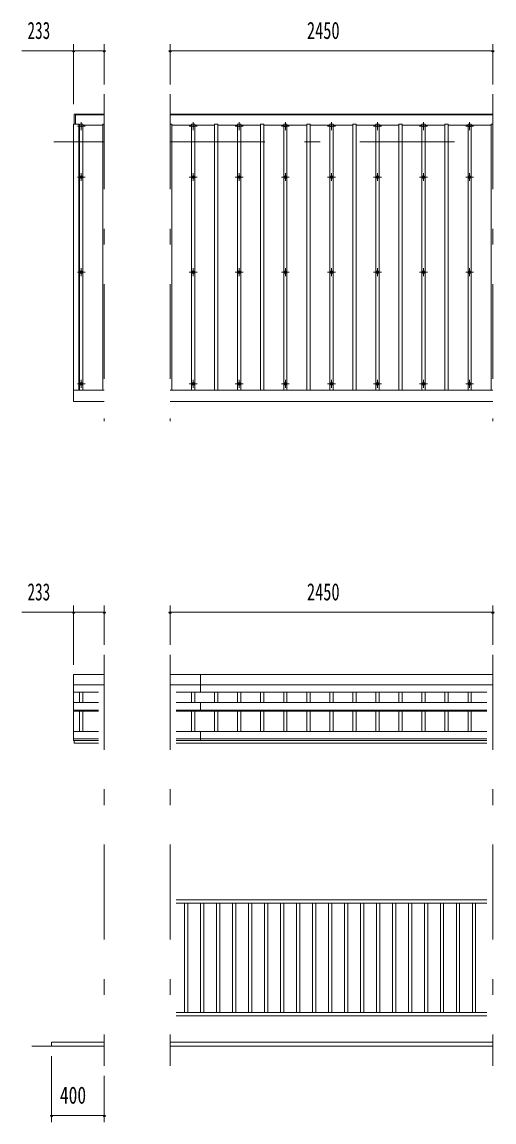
# Model space of a CAD drawing. Units: millimetres, scale not verified. Extents: x -27012 to 27023, y -10500 to 10500.
# Drawn here: x -18879 to -15293, y 1220 to 9567 of the extents above; entities that cross this region are included whole.
import ezdxf
from ezdxf.enums import TextEntityAlignment as Align

# ---------------------------------------------------------------- set-up
doc = ezdxf.new("R2010")
doc.units = ezdxf.units.MM
doc.header["$LTSCALE"] = 60
doc.linetypes.add('USER3', pattern=[24, 12, -5, 2, -5])
for name, color, linetype, lineweight in [('0-2_1-05BOLD', 7, 'Continuous', 18), ('0-3_1-25CENTER', 3, 'USER3', 18), ('0-4_1-45THIN', 4, 'Continuous', 18), ('0-5_1-55DIM', 3, 'Continuous', 18)]:
    doc.layers.add(name, color=color, linetype=linetype, lineweight=lineweight)
doc.styles.add('ＭＳ ゴシック', font='')
doc.styles.get('ＭＳ ゴシック').set_extended_font_data('MS Gothic')

msp = doc.modelspace()

# ---------------------------------------------------------------- linework, layer by layer
at = {"layer": '0-2_1-05BOLD'}
for p, q in [((-18471.45, 8790.67), (-18471.45, 8867.67)), ((-18471.45, 8862.67), (-18253.45, 8862.67)), ((-17753.45, 8867.67), (-15303.45, 8867.67)), ((-17753.45, 8862.67), (-15303.45, 8862.67)), ((-18446.45, 8790.67), (-18486.45, 8790.67)), ((-18486.45, 6687.67), (-18486.45, 8790.67)), ((-18446.45, 6773.43), (-18446.45, 8790.67)), ((-18486.45, 6773.43), (-18253.45, 6773.43)), ((-17753.45, 6773.43), (-15303.45, 6773.43)), ((-18486.45, 6687.67), (-18253.45, 6687.67)), ((-17753.45, 6687.67), (-15303.45, 6687.67)), ((-18486.45, 4614.67), (-18486.45, 4115.47)), ((-18253.45, 4614.67), (-18486.45, 4614.67)), ((-15303.45, 4614.67), (-17753.45, 4614.67)), ((-17523.45, 4614.67), (-17523.45, 4482.27)), ((-18486.45, 4537.52), (-18253.45, 4537.52)), ((-17753.45, 4537.52), (-15303.45, 4537.52)), ((-18298, 4482.27), (-18486.45, 4482.27)), ((-15348, 4482.27), (-17708.9, 4482.27)), ((-18486.45, 4402.96), (-18298, 4402.96)), ((-18486.45, 4345.26), (-18298, 4345.26)), ((-17708.9, 4402.96), (-15348, 4402.96)), ((-17708.9, 4345.26), (-15348, 4345.26)), ((-17523.45, 4402.96), (-17523.45, 4337.03)), ((-18486.45, 4337.03), (-18298, 4337.03)), ((-17708.9, 4337.03), (-15348, 4337.03)), ((-18298, 4182.45), (-18486.45, 4182.45)), ((-15348, 4182.45), (-17708.9, 4182.45)), ((-17523.45, 4182.45), (-17523.45, 4115.47)), ((-18298, 4127.34), (-18486.45, 4127.34)), ((-18298, 4115.47), (-18486.45, 4115.47)), ((-18481.45, 4115.47), (-18481.45, 4094.67)), ((-18298, 4094.67), (-18481.45, 4094.67)), ((-15348, 4127.34), (-17708.9, 4127.34)), ((-15348, 4115.47), (-17708.9, 4115.47)), ((-15348, 4094.67), (-17708.9, 4094.67)), ((-15348, 2904.67), (-17708.9, 2904.67)), ((-15348, 2879.67), (-17708.9, 2879.67)), ((-15348, 2049.67), (-17708.9, 2049.67)), ((-15348, 2024.67), (-17708.9, 2024.67)), ((-18253.45, 1794.67), (-18803.45, 1794.67)), ((-15303.45, 1824.67), (-17753.45, 1824.67)), ((-15303.45, 1794.67), (-17753.45, 1794.67))]:
    msp.add_line(p, q, dxfattribs=at)
for points in [[(-18481.45, 8790.67), (-18481.45, 8867.67), (-18253.45, 8867.67)], [(-18253.45, 1824.67), (-18653.45, 1824.67), (-18653.45, 1794.67)]]:
    msp.add_lwpolyline(points, dxfattribs=at)
for centre in [(-18428.45, 8390.17), (-17578.45, 8390.17), (-17228.45, 8390.17), (-16878.45, 8390.17), (-16528.45, 8390.17), (-16178.45, 8390.17), (-15828.45, 8390.17), (-15478.45, 8390.17), (-18428.45, 7668.51), (-17578.45, 7668.51), (-17228.45, 7668.51), (-16878.45, 7668.51), (-16528.45, 7668.51), (-16178.45, 7668.51), (-15828.45, 7668.51), (-15478.45, 7668.51), (-18428.45, 6820.85), (-17578.45, 6820.85), (-17228.45, 6820.85), (-16878.45, 6820.85), (-16528.45, 6820.85), (-16178.45, 6820.85), (-15828.45, 6820.85), (-15478.45, 6820.85)]:
    msp.add_circle(centre, 10, dxfattribs=at)
for centre, start, end in [((-18428.45, 8765.7), 46.39838, 133.60162), ((-18428.45, 8786.71), 226.3961, 313.6039), ((-17578.45, 8765.7), 46.39838, 133.60162), ((-17578.45, 8786.71), 226.3961, 313.6039), ((-17228.45, 8765.7), 46.39838, 133.60162), ((-17228.45, 8786.71), 226.3961, 313.6039), ((-16878.45, 8765.7), 46.39838, 133.60162), ((-16878.45, 8786.71), 226.3961, 313.6039), ((-16528.45, 8765.7), 46.39838, 133.60162), ((-16528.45, 8786.71), 226.3961, 313.6039), ((-16178.45, 8765.7), 46.39838, 133.60162), ((-16178.45, 8786.71), 226.3961, 313.6039), ((-15828.45, 8765.7), 46.39838, 133.60162), ((-15828.45, 8786.71), 226.3961, 313.6039), ((-15478.45, 8765.7), 46.39838, 133.60162), ((-15478.45, 8786.71), 226.3961, 313.6039)]:
    msp.add_arc(centre, 14.5, start, end, dxfattribs=at)
at = {"layer": '0-3_1-25CENTER'}
for p, q in [((-18253.45, 9017.67), (-18253.45, 6537.67)), ((-17753.45, 9017.67), (-17753.45, 6537.67)), ((-15303.45, 9017.67), (-15303.45, 6537.67)), ((-18458.45, 8776.2), (-18398.45, 8776.2)), ((-18428.45, 8806.2), (-18428.45, 8746.2)), ((-17608.45, 8776.2), (-17548.45, 8776.2)), ((-17578.45, 8806.2), (-17578.45, 8746.2)), ((-17258.45, 8776.2), (-17198.45, 8776.2)), ((-17228.45, 8806.2), (-17228.45, 8746.2)), ((-16908.45, 8776.2), (-16848.45, 8776.2)), ((-16878.45, 8806.2), (-16878.45, 8746.2)), ((-16558.45, 8776.2), (-16498.45, 8776.2)), ((-16528.45, 8806.2), (-16528.45, 8746.2)), ((-16208.45, 8776.2), (-16148.45, 8776.2)), ((-16178.45, 8806.2), (-16178.45, 8746.2)), ((-15858.45, 8776.2), (-15798.45, 8776.2)), ((-15828.45, 8806.2), (-15828.45, 8746.2)), ((-15508.45, 8776.2), (-15448.45, 8776.2)), ((-15478.45, 8806.2), (-15478.45, 8746.2)), ((-18636.45, 8657.67), (-18253.45, 8657.67)), ((-17753.45, 8657.67), (-15303.45, 8657.67)), ((-18458.45, 8390.17), (-18398.45, 8390.17)), ((-18428.45, 8420.16), (-18428.45, 8360.17)), ((-17608.45, 8390.17), (-17548.45, 8390.17)), ((-17578.45, 8420.16), (-17578.45, 8360.17)), ((-17258.45, 8390.17), (-17198.45, 8390.17)), ((-17228.45, 8420.16), (-17228.45, 8360.17)), ((-16908.45, 8390.17), (-16848.45, 8390.17)), ((-16878.45, 8420.16), (-16878.45, 8360.17)), ((-16558.45, 8390.17), (-16498.45, 8390.17)), ((-16528.45, 8420.16), (-16528.45, 8360.17)), ((-16208.45, 8390.17), (-16148.45, 8390.17)), ((-16178.45, 8420.16), (-16178.45, 8360.17)), ((-15858.45, 8390.17), (-15798.45, 8390.17)), ((-15828.45, 8420.16), (-15828.45, 8360.17)), ((-15508.44, 8390.17), (-15448.45, 8390.17)), ((-15478.45, 8420.16), (-15478.45, 8360.17)), ((-18428.45, 7698.51), (-18428.45, 7638.5)), ((-17578.45, 7698.51), (-17578.45, 7638.5)), ((-17228.45, 7698.51), (-17228.45, 7638.5)), ((-16878.45, 7698.51), (-16878.45, 7638.5)), ((-16528.45, 7698.51), (-16528.45, 7638.5)), ((-16178.45, 7698.51), (-16178.45, 7638.5)), ((-15828.45, 7698.51), (-15828.45, 7638.5)), ((-15478.45, 7698.51), (-15478.45, 7638.5)), ((-18458.45, 7668.51), (-18398.45, 7668.51)), ((-17608.45, 7668.51), (-17548.45, 7668.51)), ((-17258.45, 7668.51), (-17198.45, 7668.51)), ((-16908.45, 7668.51), (-16848.45, 7668.51)), ((-16558.45, 7668.51), (-16498.45, 7668.51)), ((-16208.45, 7668.51), (-16148.45, 7668.51)), ((-15858.45, 7668.51), (-15798.45, 7668.51)), ((-15508.44, 7668.51), (-15448.45, 7668.51)), ((-18428.45, 6850.84), (-18428.45, 6790.85)), ((-17578.45, 6850.84), (-17578.45, 6790.85)), ((-17228.45, 6850.84), (-17228.45, 6790.85)), ((-16878.45, 6850.84), (-16878.45, 6790.85)), ((-16528.45, 6850.84), (-16528.45, 6790.85)), ((-16178.45, 6850.84), (-16178.45, 6790.85)), ((-15828.45, 6850.84), (-15828.45, 6790.85)), ((-15478.45, 6850.84), (-15478.45, 6790.85)), ((-18458.45, 6820.85), (-18398.45, 6820.85)), ((-17608.45, 6820.85), (-17548.45, 6820.85)), ((-17258.45, 6820.85), (-17198.45, 6820.85)), ((-16908.45, 6820.85), (-16848.45, 6820.85)), ((-16558.45, 6820.85), (-16498.45, 6820.85)), ((-16208.45, 6820.85), (-16148.45, 6820.85)), ((-15858.45, 6820.85), (-15798.45, 6820.85)), ((-15508.44, 6820.85), (-15448.45, 6820.85)), ((-18253.45, 4764.67), (-18253.45, 1644.67)), ((-17753.45, 4764.67), (-17753.45, 1644.67)), ((-15303.45, 4764.67), (-15303.45, 1644.67))]:
    msp.add_line(p, q, dxfattribs=at)
at = {"layer": '0-4_1-45THIN'}
for p, q in [((-18446.45, 8784.63), (-18440.95, 8784.63)), ((-18440.95, 8790.67), (-18440.95, 6773.43)), ((-18440.95, 8790.67), (-18415.95, 8790.67)), ((-18415.95, 8790.67), (-18415.95, 6773.43)), ((-18265.95, 8784.63), (-18415.95, 8784.63)), ((-18265.95, 8790.67), (-18265.95, 6773.43)), ((-18265.95, 8790.67), (-18253.45, 8790.67)), ((-17740.95, 8784.63), (-17590.95, 8784.63)), ((-17590.95, 8790.67), (-17590.95, 6773.43)), ((-17590.95, 8790.67), (-17565.95, 8790.67)), ((-17565.95, 8790.67), (-17565.95, 6773.43)), ((-17415.95, 8784.63), (-17565.95, 8784.63)), ((-17415.95, 8790.67), (-17415.95, 6773.43)), ((-17415.95, 8790.67), (-17390.95, 8790.67)), ((-17390.95, 8790.67), (-17390.95, 6773.43)), ((-17390.95, 8784.63), (-17240.95, 8784.63)), ((-17240.95, 8790.67), (-17240.95, 6773.43)), ((-17240.95, 8790.67), (-17215.95, 8790.67)), ((-17215.95, 8790.67), (-17215.95, 6773.43)), ((-17065.95, 8784.63), (-17215.95, 8784.63)), ((-17065.95, 8790.67), (-17065.95, 6773.43)), ((-17065.95, 8790.67), (-17040.95, 8790.67)), ((-17040.95, 8790.67), (-17040.95, 6773.43)), ((-17040.95, 8784.63), (-16890.95, 8784.63)), ((-16890.95, 8790.67), (-16890.95, 6773.43)), ((-16890.95, 8790.67), (-16865.95, 8790.67)), ((-16865.95, 8790.67), (-16865.95, 6773.43)), ((-16715.95, 8784.63), (-16865.95, 8784.63)), ((-16715.95, 8790.67), (-16715.95, 6773.43)), ((-16715.95, 8790.67), (-16690.95, 8790.67)), ((-16690.95, 8790.67), (-16690.95, 6773.43)), ((-16690.95, 8784.63), (-16540.95, 8784.63)), ((-16540.95, 8790.67), (-16540.95, 6773.43)), ((-16540.95, 8790.67), (-16515.95, 8790.67)), ((-16515.95, 8790.67), (-16515.95, 6773.43)), ((-16365.95, 8784.63), (-16515.95, 8784.63)), ((-16365.95, 8790.67), (-16365.95, 6773.43)), ((-16365.95, 8790.67), (-16340.95, 8790.67)), ((-16340.95, 8790.67), (-16340.95, 6773.43)), ((-16340.95, 8784.63), (-16190.95, 8784.63)), ((-16190.95, 8790.67), (-16165.95, 8790.67)), ((-16190.95, 8790.67), (-16190.95, 6773.43)), ((-16165.95, 8790.67), (-16165.95, 6773.43)), ((-16015.95, 8784.63), (-16165.95, 8784.63)), ((-16015.95, 8790.67), (-16015.95, 6773.43)), ((-16015.95, 8790.67), (-15990.95, 8790.67)), ((-15990.95, 8790.67), (-15990.95, 6773.43)), ((-15990.95, 8784.63), (-15840.95, 8784.63)), ((-15840.95, 8790.67), (-15815.95, 8790.67)), ((-15840.95, 8790.67), (-15840.95, 6773.43)), ((-15815.95, 8790.67), (-15815.95, 6773.43)), ((-15665.95, 8784.63), (-15815.95, 8784.63)), ((-15665.95, 8790.67), (-15640.95, 8790.67)), ((-15665.95, 8790.67), (-15665.95, 6773.43)), ((-15640.95, 8790.67), (-15640.95, 6773.43)), ((-15640.95, 8784.63), (-15490.95, 8784.63)), ((-15490.95, 8790.67), (-15465.95, 8790.67)), ((-15490.95, 8790.67), (-15490.95, 6773.43)), ((-15465.95, 8790.67), (-15465.95, 6773.43)), ((-15315.95, 8784.63), (-15465.95, 8784.63)), ((-15315.95, 8790.67), (-15315.95, 6773.43)), ((-15315.95, 8790.67), (-15303.45, 8790.67)), ((-18440.95, 4482.27), (-18440.95, 4402.96)), ((-18415.95, 4482.27), (-18415.95, 4402.96)), ((-17590.95, 4482.27), (-17590.95, 4402.96)), ((-17565.95, 4482.27), (-17565.95, 4402.96)), ((-17415.95, 4482.27), (-17415.95, 4402.96)), ((-17390.95, 4482.27), (-17390.95, 4402.96)), ((-17240.95, 4482.27), (-17240.95, 4402.96)), ((-17215.95, 4482.27), (-17215.95, 4402.96)), ((-17065.95, 4482.27), (-17065.95, 4402.96)), ((-17040.95, 4482.27), (-17040.95, 4402.96)), ((-16890.95, 4482.27), (-16890.95, 4402.96)), ((-16865.95, 4482.27), (-16865.95, 4402.96)), ((-16715.95, 4482.27), (-16715.95, 4402.96)), ((-16690.95, 4482.27), (-16690.95, 4402.96)), ((-16540.95, 4482.27), (-16540.95, 4402.96)), ((-16515.95, 4482.27), (-16515.95, 4402.96)), ((-16365.95, 4482.27), (-16365.95, 4402.96)), ((-16340.95, 4482.27), (-16340.95, 4402.96)), ((-16190.95, 4482.27), (-16190.95, 4402.96)), ((-16165.94, 4482.27), (-16165.94, 4402.96)), ((-16015.95, 4482.27), (-16015.95, 4402.96)), ((-15990.94, 4482.27), (-15990.94, 4402.96)), ((-15840.95, 4482.27), (-15840.95, 4402.96)), ((-15815.94, 4482.27), (-15815.94, 4402.96)), ((-15665.95, 4482.27), (-15665.95, 4402.96)), ((-15640.94, 4482.27), (-15640.94, 4402.96)), ((-15490.95, 4482.27), (-15490.95, 4402.96)), ((-15465.95, 4482.27), (-15465.95, 4402.96)), ((-18440.95, 4337.03), (-18440.95, 4182.45)), ((-18415.95, 4337.03), (-18415.95, 4182.45)), ((-17590.95, 4337.03), (-17590.95, 4182.45)), ((-17565.95, 4337.03), (-17565.95, 4182.45)), ((-17415.95, 4337.03), (-17415.95, 4182.45)), ((-17390.95, 4337.03), (-17390.95, 4182.45)), ((-17240.95, 4337.03), (-17240.95, 4182.45)), ((-17215.95, 4337.03), (-17215.95, 4182.45)), ((-17065.95, 4337.03), (-17065.95, 4182.45)), ((-17040.95, 4337.03), (-17040.95, 4182.45)), ((-16890.95, 4337.03), (-16890.95, 4182.45)), ((-16865.95, 4337.03), (-16865.95, 4182.45)), ((-16715.95, 4337.03), (-16715.95, 4182.45)), ((-16690.95, 4337.03), (-16690.95, 4182.45)), ((-16540.95, 4337.03), (-16540.95, 4182.45)), ((-16515.95, 4337.03), (-16515.95, 4182.45)), ((-16365.95, 4337.03), (-16365.95, 4182.45)), ((-16340.95, 4337.03), (-16340.95, 4182.45)), ((-16190.95, 4337.03), (-16190.95, 4182.45)), ((-16165.94, 4337.03), (-16165.94, 4182.45)), ((-16015.95, 4337.03), (-16015.95, 4182.45)), ((-15990.94, 4337.03), (-15990.94, 4182.45)), ((-15840.95, 4337.03), (-15840.95, 4182.45)), ((-15815.94, 4337.03), (-15815.94, 4182.45)), ((-15665.95, 4337.03), (-15665.95, 4182.45)), ((-15640.94, 4337.03), (-15640.94, 4182.45)), ((-15490.95, 4337.03), (-15490.95, 4182.45)), ((-15465.95, 4337.03), (-15465.95, 4182.45)), ((-17643.95, 2879.67), (-17643.95, 2049.67)), ((-17619.95, 2879.67), (-17619.95, 2049.67)), ((-17522.45, 2879.67), (-17522.45, 2049.67)), ((-17498.45, 2879.67), (-17498.45, 2049.67)), ((-17400.95, 2879.67), (-17400.95, 2049.67)), ((-17376.95, 2879.67), (-17376.95, 2049.67)), ((-17279.45, 2879.67), (-17279.45, 2049.67)), ((-17255.45, 2879.67), (-17255.45, 2049.67)), ((-17157.95, 2879.67), (-17157.95, 2049.67)), ((-17133.95, 2879.67), (-17133.95, 2049.67)), ((-17036.45, 2879.67), (-17036.45, 2049.67)), ((-17012.45, 2879.67), (-17012.45, 2049.67)), ((-16914.95, 2879.67), (-16914.95, 2049.67)), ((-16890.95, 2879.67), (-16890.95, 2049.67)), ((-16793.45, 2879.67), (-16793.45, 2049.67)), ((-16769.45, 2879.67), (-16769.45, 2049.67)), ((-16671.95, 2879.67), (-16671.95, 2049.67)), ((-16647.95, 2879.67), (-16647.95, 2049.67)), ((-16550.45, 2879.67), (-16550.45, 2049.67)), ((-16526.45, 2879.67), (-16526.45, 2049.67)), ((-16428.95, 2879.67), (-16428.95, 2049.67)), ((-16404.95, 2879.67), (-16404.95, 2049.67)), ((-16307.45, 2879.67), (-16307.45, 2049.67)), ((-16283.45, 2879.67), (-16283.45, 2049.67)), ((-16185.95, 2879.67), (-16185.95, 2049.67)), ((-16161.95, 2879.67), (-16161.95, 2049.67)), ((-16064.45, 2879.67), (-16064.45, 2049.67)), ((-16040.45, 2879.67), (-16040.45, 2049.67)), ((-15942.95, 2879.67), (-15942.95, 2049.67)), ((-15918.95, 2879.67), (-15918.95, 2049.67)), ((-15821.45, 2879.67), (-15821.45, 2049.67)), ((-15797.45, 2879.67), (-15797.45, 2049.67)), ((-15699.95, 2879.67), (-15699.95, 2049.67)), ((-15675.95, 2879.67), (-15675.95, 2049.67)), ((-15578.45, 2879.67), (-15578.45, 2049.67)), ((-15554.45, 2879.67), (-15554.45, 2049.67)), ((-15456.95, 2879.67), (-15456.95, 2049.67)), ((-15432.95, 2879.67), (-15432.95, 2049.67))]:
    msp.add_line(p, q, dxfattribs=at)
msp.add_lwpolyline([(-17753.45, 8790.67), (-17740.95, 8790.67), (-17740.95, 6773.43)], dxfattribs=at)
at = {"layer": '0-5_1-55DIM'}
for p, q in [((-18878.95, 9348.67), (-18253.45, 9348.67)), ((-18476.45, 9348.67), (-18496.45, 9348.67)), ((-18486.45, 8942.68), (-18486.45, 9398.67)), ((-18243.45, 9348.67), (-18263.45, 9348.67)), ((-18253.45, 9092.68), (-18253.45, 9398.67)), ((-17743.45, 9348.67), (-17763.45, 9348.67)), ((-17753.45, 9092.68), (-17753.45, 9398.67)), ((-17753.45, 9348.67), (-15303.45, 9348.67)), ((-15293.45, 9348.67), (-15313.45, 9348.67)), ((-15303.45, 9092.68), (-15303.45, 9398.67)), ((-18486.45, 4689.67), (-18486.45, 5138.67)), ((-18253.45, 4839.67), (-18253.45, 5138.67)), ((-17753.45, 4839.67), (-17753.45, 5138.67)), ((-15303.45, 4839.67), (-15303.45, 5138.67)), ((-18878.95, 5088.67), (-18253.45, 5088.67)), ((-18476.45, 5088.67), (-18496.45, 5088.67)), ((-18243.45, 5088.67), (-18263.45, 5088.67)), ((-17743.45, 5088.67), (-17763.45, 5088.67)), ((-17753.45, 5088.67), (-15303.45, 5088.67)), ((-15293.45, 5088.67), (-15313.45, 5088.67)), ((-18653.45, 1719.67), (-18653.45, 1219.67)), ((-18253.45, 1569.67), (-18253.45, 1219.67)), ((-18643.45, 1269.67), (-18663.45, 1269.67)), ((-18653.45, 1269.67), (-18253.45, 1269.67)), ((-18243.45, 1269.67), (-18263.45, 1269.67))]:
    msp.add_line(p, q, dxfattribs=at)
for centre in [(-18486.45, 9348.67), (-18253.45, 9348.67), (-17753.45, 9348.67), (-15303.45, 9348.67), (-18486.45, 5088.67), (-18253.45, 5088.67), (-17753.45, 5088.67), (-15303.45, 5088.67), (-18653.45, 1269.67), (-18253.45, 1269.67)]:
    msp.add_arc(centre, 10, 180, 0, dxfattribs=at)

# ---------------------------------------------------------------- texts
at = {"layer": '0-5_1-55DIM', "color": 7, "style": 'ＭＳ ゴシック'}
for s, width, p in [('233', 0.65, (-18837.12, 9398.67)), ('2450', 0.7, (-16714.46, 9398.67)), ('233', 0.65, (-18837.12, 5138.67)), ('2450', 0.7, (-16714.46, 5138.67)), ('400', 0.75, (-18591.08, 1319.67))]:
    msp.add_text(s, height=130.2, dxfattribs=dict(at, width=width)).set_placement(p, align=Align.BOTTOM_LEFT)

doc.saveas('drawing.dxf')
